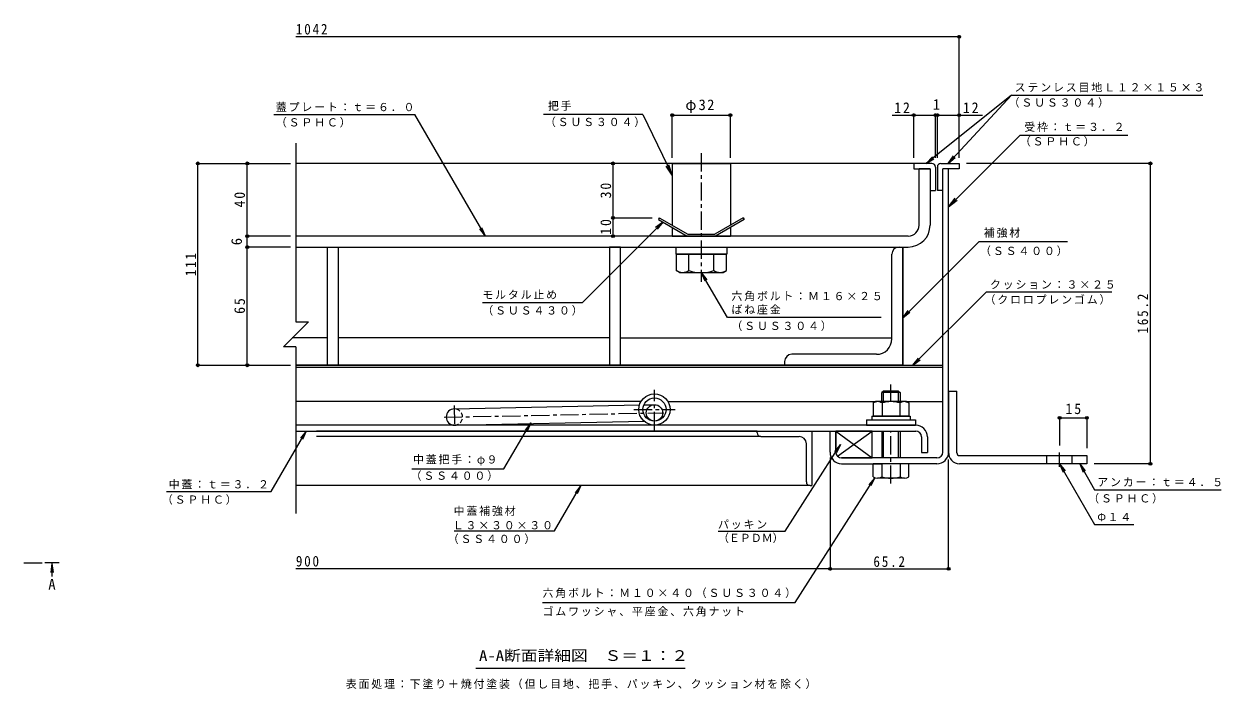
# Model space of a CAD drawing. Units: millimetres at full size. Extents: x -524 to 544, y -392 to 368.
# Drawn here: x -114 to 544, y 2 to 368 of the extents above; entities that cross this region are included whole.
import ezdxf
from ezdxf.enums import TextEntityAlignment as Align

# ---------------------------------------------------------------- set-up
doc = ezdxf.new("R2010")
doc.units = ezdxf.units.MM
doc.header["$LTSCALE"] = 2
doc.header["$PDMODE"] = 32
doc.header["$PDSIZE"] = 1.6
doc.linetypes.add('CHAIN1', pattern=[8, 5, -1, 1, -1])
doc.linetypes.add('DASHED1', pattern=[1.8, 1.2, -0.6])
for name, color, linetype, lineweight in [('0-5_寸法', 4, 'Continuous', 9), ('D-0', 7, 'Continuous', 9), ('D-1', 2, 'Continuous', 9), ('D-2', 3, 'Continuous', 9), ('D-3', 4, 'Continuous', 9), ('D-5', 7, 'Continuous', 9), ('D-6', 6, 'Continuous', 5), ('D-7', 5, 'Continuous', 5), ('D-8', 5, 'Continuous', 5), ('D-9', 134, 'Continuous', 5), ('D-A', 3, 'Continuous', 9), ('D-B', 6, 'Continuous', 5), ('D-C', 5, 'Continuous', 5), ('D-D', 4, 'Continuous', 9), ('D-E', 3, 'Continuous', 9), ('D-F', 7, 'Continuous', 9)]:
    doc.layers.add(name, color=color, linetype=linetype, lineweight=lineweight)
doc.styles.add('ＭＳ ゴシック', font='')
doc.styles.get('ＭＳ ゴシック').set_extended_font_data('MS Gothic')

msp = doc.modelspace()

# ---------------------------------------------------------------- linework, layer by layer
at = {"layer": '0-5_寸法', "linetype": 'CHAIN1'}
msp.add_line((-114.386, 71.526), (-102.988, 71.526), dxfattribs=at)
at = {"layer": '0-5_寸法'}
for q in [(-99.64, 66.169), (-98.335, 66.169), (-98.988, 64.005)]:
    msp.add_line((-98.988, 71.126), q, dxfattribs=at)
msp.add_solid([(-94.988, 71.126), (-94.988, 71.926), (-102.988, 71.126), (-102.988, 71.926)], dxfattribs=at)
at = {"layer": 'D-0'}
for q in [(28.234, 190.22), (35.115, 98.627)]:
    msp.add_line((35.115, 190.22), q, dxfattribs=at)
at = {"layer": 'D-0', "color": 3, "linetype": 'CHAIN1'}
for p, q in [((232.246, 144.436), (232.246, 166.632)), ((220.897, 155.785), (243.594, 155.785))]:
    msp.add_line(p, q, dxfattribs=at)
at = {"layer": 'D-0'}
msp.add_lwpolyline([(35.115, 302.287), (35.115, 203.983), (41.997, 203.983), (28.234, 190.22)], dxfattribs=at)
at = {"layer": 'D-0', "color": 3}
for radius in [8.65, 6.35]:
    msp.add_circle((232.246, 155.785), radius, dxfattribs=at)
at = {"layer": 'D-1'}
for p, q in [((390.746, 132.335), (390.746, 288.135)), ((393.946, 132.335), (393.946, 288.135)), ((352.431, 159.375), (353.746, 160.135)), ((352.431, 159.375), (352.431, 152.135)), ((370.746, 160.135), (353.746, 160.135)), ((357.338, 159.375), (357.338, 152.135)), ((367.153, 159.375), (367.153, 152.135)), ((331.946, 132.335), (331.946, 143.935)), ((387.546, 129.135), (335.146, 129.135)), ((335.146, 125.935), (357.246, 125.935)), ((387.546, 125.935), (367.246, 125.935))]:
    msp.add_line(p, q, dxfattribs=at)
for points in [[(370.746, 160.135), (372.061, 159.375), (372.061, 152.135), (352.431, 152.135)], [(328.746, 132.335), (328.746, 143.935), (331.946, 143.935)]]:
    msp.add_lwpolyline(points, dxfattribs=at)
for centre, radius, start, end in [((355.327, 154.358), 5.793, 94.38438, 120), ((354.731, 155.295), 4.842, 57.42749, 88.18784), ((362.246, 143.894), 16.241, 72.41188, 107.5881), ((369.76, 155.295), 4.842, 91.81215, 122.57249), ((369.164, 154.358), 5.793, 59.99998, 85.6156), ((335.146, 132.335), 6.4, 180, 270), ((335.146, 132.335), 3.2, 180, 270), ((387.546, 132.335), 3.2, 270, 0), ((387.546, 132.335), 6.4, 270, 0)]:
    msp.add_arc(centre, radius, start, end, dxfattribs=at)
at = {"layer": 'D-2'}
for p, q in [((383.746, 288.135), (377.746, 288.135)), ((377.746, 257.135), (377.746, 288.135)), ((383.746, 288.135), (383.746, 257.135)), ((371.746, 251.135), (35.115, 251.135)), ((35.115, 245.135), (371.746, 245.135))]:
    msp.add_line(p, q, dxfattribs=at)
for radius in [12, 6]:
    msp.add_arc((371.746, 257.135), radius, 270, 0, dxfattribs=at)
at = {"layer": 'D-3'}
for p, q in [((374.746, 291.135), (35.115, 291.135)), ((389.746, 291.135), (399.746, 291.135)), ((399.746, 291.135), (399.746, 288.135)), ((386.746, 289.135), (386.746, 276.135)), ((387.746, 289.135), (387.746, 276.135)), ((399.746, 288.135), (390.746, 288.135)), ((390.746, 276.135), (390.746, 288.135)), ((383.746, 276.135), (386.746, 276.135)), ((390.746, 276.135), (387.746, 276.135)), ((234.907, 261.135), (234.407, 260.269)), ((234.407, 260.269), (250.228, 251.135)), ((234.907, 261.135), (250.495, 252.135)), ((281.084, 261.135), (265.495, 252.135)), ((281.584, 260.269), (265.763, 251.135)), ((281.084, 261.135), (281.584, 260.269)), ((250.228, 251.135), (265.763, 251.135)), ((250.495, 252.135), (265.495, 252.135))]:
    msp.add_line(p, q, dxfattribs=at)
msp.add_lwpolyline([(384.746, 291.135), (374.746, 291.135), (374.746, 288.135), (383.746, 288.135), (383.746, 276.135)], dxfattribs=at)
for centre, start, end in [((384.746, 289.135), 0, 90), ((389.746, 289.135), 90, 180)]:
    msp.add_arc(centre, 2, start, end, dxfattribs=at)
at = {"layer": 'D-5'}
for p, q in [((428.455, 328.614), (381.527, 291.135)), ((428.455, 328.614), (393.752, 291.135)), ((428.455, 328.614), (533.624, 328.614)), ((23.025, 318.085), (100.461, 318.085)), ((139.32, 251.135), (100.461, 318.085)), ((225.913, 318.085), (171.262, 318.085)), ((225.913, 318.085), (241.996, 284.668)), ((433.225, 306.743), (393.946, 267.329)), ((433.225, 306.743), (492.493, 306.743)), ((241.996, 284.668), (238.71, 289.688)), ((241.996, 284.668), (240.122, 290.367)), ((381.529, 291.135), (384.995, 294.739)), ((381.529, 291.135), (385.809, 293.719)), ((393.752, 291.135), (396.641, 295.215)), ((393.752, 291.135), (397.599, 294.329)), ((393.946, 267.329), (397.59, 272.095)), ((393.946, 267.329), (398.699, 270.99)), ((236.853, 258.857), (232.886, 255.813)), ((139.32, 251.135), (136.267, 255.095)), ((139.32, 251.135), (137.396, 255.75)), ((459.245, 247.979), (410.534, 247.979)), ((257.995, 231.135), (259.909, 226.516)), ((414.754, 220.553), (483.661, 220.553)), ((137.611, 214.615), (192.611, 214.615)), ((368.746, 206.191), (372.713, 209.234)), ((374.336, 180.135), (378.303, 183.179)), ((164.248, 148.465), (161.195, 144.505)), ((164.248, 148.465), (162.324, 143.85)), ((21.446, 110.77), (40.696, 143.935)), ((40.696, 143.935), (37.643, 139.975)), ((40.696, 143.935), (38.772, 139.32)), ((304.098, 88.91), (334.443, 136.531)), ((334.443, 136.531), (331.229, 132.701)), ((334.443, 136.531), (332.329, 132)), ((454.946, 125.935), (456.859, 121.315)), ((454.946, 125.935), (457.99, 121.968)), ((454.946, 125.935), (474.228, 92.537)), ((466.005, 125.935), (474.228, 111.693)), ((466.005, 125.935), (467.919, 121.315)), ((466.005, 125.935), (469.049, 121.968)), ((177.305, 89.145), (191.694, 113.935)), ((191.694, 113.935), (188.641, 109.975)), ((191.694, 113.935), (189.77, 109.32)), ((309.654, 49.709), (353.336, 118.26)), ((353.336, 118.26), (350.122, 114.43)), ((353.336, 118.26), (351.223, 113.728)), ((-36.098, 110.77), (21.446, 110.77)), ((474.228, 111.693), (543.716, 111.693)), ((474.228, 92.537), (495.839, 92.537)), ((122.09, 89.145), (177.305, 89.145)), ((267.184, 88.91), (304.098, 88.91)), ((170.708, 49.709), (309.654, 49.709)), ((249.048, 13.266), (134.048, 13.266))]:
    msp.add_line(p, q, dxfattribs=at)
for points in [[(192.611, 214.615), (236.853, 258.857), (233.809, 254.89)], [(410.534, 247.979), (368.746, 206.191), (371.79, 210.157)], [(356.854, 206.326), (272.319, 206.326), (257.995, 231.135), (261.039, 227.169)], [(414.754, 220.553), (374.336, 180.135), (377.38, 184.102)], [(98.769, 123.082), (149.515, 123.082), (164.248, 148.465)]]:
    msp.add_lwpolyline(points, dxfattribs=at)
at = {"layer": 'D-6'}
for p, q in [((35.115, 180.135), (390.746, 180.135)), ((35.115, 179.135), (390.746, 179.135)), ((224.77, 160.135), (35.115, 160.135)), ((122.152, 156.133), (223.958, 158.262)), ((226.421, 158.314), (232.152, 158.434)), ((239.722, 160.135), (353.746, 160.135)), ((370.746, 160.135), (390.746, 160.135)), ((122.34, 147.136), (226.506, 149.313)), ((331.946, 143.935), (331.946, 132.335)), ((332.849, 130.106), (351.946, 143.935))]:
    msp.add_line(p, q, dxfattribs=at)
at = {"layer": 'D-6', "linetype": 'CHAIN1'}
for p, q in [((116.542, 151.516), (237.302, 154.041)), ((122.114, 157.935), (122.364, 145.96))]:
    msp.add_line(p, q, dxfattribs=at)
at = {"layer": 'D-6'}
msp.add_lwpolyline([(335.146, 129.135), (351.946, 129.135), (351.946, 143.935), (331.946, 143.935), (351.946, 129.135)], dxfattribs=at)
msp.add_circle((232.246, 153.934), 4.5, dxfattribs=at)
msp.add_arc((122.246, 151.634), 4.5, 90, 270, dxfattribs=at)
at = {"layer": 'D-6', "linetype": 'DASHED1'}
msp.add_arc((122.246, 151.634), 4.5, 270, 90, dxfattribs=at)
at = {"layer": 'D-7'}
for p, q in [((358.058, 165.935), (357.246, 165.123)), ((367.246, 165.123), (357.246, 165.123)), ((357.246, 160.135), (357.246, 165.123)), ((366.434, 165.935), (358.058, 165.935)), ((358.058, 160.135), (358.058, 165.935)), ((366.434, 165.935), (367.246, 165.123)), ((366.434, 160.135), (366.434, 165.935)), ((367.246, 165.123), (367.246, 160.435)), ((367.246, 165.123), (367.246, 160.135)), ((357.246, 143.935), (357.246, 129.135)), ((358.058, 129.135), (358.058, 143.935)), ((366.434, 129.135), (366.434, 143.935)), ((367.246, 143.935), (367.246, 129.135)), ((372.046, 125.935), (352.446, 125.935)), ((352.446, 118.829), (352.446, 125.935)), ((357.246, 125.935), (357.246, 118.829)), ((367.246, 125.935), (367.246, 118.829)), ((372.046, 118.829), (372.046, 125.935)), ((369.646, 117.934), (354.846, 117.934))]:
    msp.add_line(p, q, dxfattribs=at)
at = {"layer": 'D-7', "linetype": 'CHAIN1'}
for p, q in [((362.246, 160.135), (362.246, 169.467)), ((362.246, 115.057), (362.246, 143.935))]:
    msp.add_line(p, q, dxfattribs=at)
at = {"layer": 'D-7', "color": 6}
for p, q in [((351.746, 152.135), (351.746, 150.135)), ((351.746, 150.135), (372.746, 150.135))]:
    msp.add_line(p, q, dxfattribs=at)
at = {"layer": 'D-7', "color": 134}
for p, q in [((348.746, 150.135), (348.746, 147.135)), ((348.746, 150.135), (375.746, 150.135)), ((348.746, 147.135), (375.746, 147.135)), ((375.746, 150.135), (375.746, 147.135))]:
    msp.add_line(p, q, dxfattribs=at)
at = {"layer": 'D-7', "color": 6}
msp.add_lwpolyline([(351.746, 152.135), (372.746, 152.135), (372.746, 150.135)], dxfattribs=at)
at = {"layer": 'D-7'}
for centre, radius, start, end in [((354.846, 121.6), 3.666, 229.1022, 310.89809), ((362.246, 132.35), 14.416, 249.70546, 290.29454), ((369.646, 121.6), 3.666, 229.10191, 310.8978)]:
    msp.add_arc(centre, radius, start, end, dxfattribs=at)
at = {"layer": 'D-8'}
msp.add_line((35.115, 245.135), (368.746, 245.135), dxfattribs=at)
msp.add_lwpolyline([(368.746, 245.135), (368.746, 180.135), (35.115, 180.135)], dxfattribs=at)
at = {"layer": 'D-9'}
for p, q in [((366.746, 245.135), (368.746, 245.135)), ((368.746, 180.135), (368.746, 245.135)), ((362.746, 194.635), (362.746, 241.135)), ((354.246, 186.135), (307.746, 186.135)), ((303.746, 182.135), (303.746, 180.135)), ((303.746, 180.135), (368.746, 180.135))]:
    msp.add_line(p, q, dxfattribs=at)
for centre, radius, start, end in [((366.746, 241.135), 4, 90, 180), ((354.246, 194.635), 8.5, 270, 0), ((307.746, 182.135), 4, 90, 180)]:
    msp.add_arc(centre, radius, start, end, dxfattribs=at)
at = {"layer": 'D-A'}
for p, q in [((375.846, 147.135), (35.115, 147.135)), ((35.115, 143.935), (375.846, 143.935)), ((379.046, 140.735), (379.046, 132.135)), ((382.246, 140.735), (382.246, 132.135)), ((379.046, 132.135), (382.246, 132.135))]:
    msp.add_line(p, q, dxfattribs=at)
for radius in [6.4, 3.2]:
    msp.add_arc((375.846, 140.735), radius, 0, 90, dxfattribs=at)
at = {"layer": 'D-B'}
for p, q in [((232.246, 149.434), (232.34, 149.435)), ((288.746, 143.935), (46.42, 143.935)), ((290.746, 140.935), (46.42, 140.935)), ((288.746, 143.935), (318.746, 143.935)), ((288.746, 142.935), (288.746, 143.935)), ((290.746, 140.935), (311.746, 140.935)), ((318.746, 143.935), (318.746, 113.935)), ((315.746, 115.935), (315.746, 136.935)), ((317.746, 113.935), (35.115, 113.935)), ((317.746, 113.935), (318.746, 113.935))]:
    msp.add_line(p, q, dxfattribs=at)
for centre, radius, start, end in [((290.746, 142.935), 2, 180, 270), ((311.746, 136.935), 4, 0, 90), ((317.746, 115.935), 2, 180, 270)]:
    msp.add_arc(centre, radius, start, end, dxfattribs=at)
at = {"layer": 'D-C', "color": 2, "linetype": 'CHAIN1', "lineweight": 9}
msp.add_line((257.995, 296.671), (257.995, 226.009), dxfattribs=at)
at = {"layer": 'D-C', "color": 2, "lineweight": 9}
for p, q in [((241.995, 291.135), (241.995, 257.043)), ((241.995, 291.135), (273.995, 291.135)), ((273.995, 291.135), (273.995, 257.043)), ((241.995, 255.888), (241.995, 251.135)), ((241.995, 251.135), (273.995, 251.135)), ((273.995, 255.888), (273.995, 251.135))]:
    msp.add_line(p, q, dxfattribs=at)
at = {"layer": 'D-C', "color": 134}
for p, q in [((243.995, 245.135), (243.995, 241.135)), ((243.995, 245.135), (271.995, 245.135)), ((271.995, 245.135), (271.995, 241.135)), ((243.995, 241.135), (271.995, 241.135))]:
    msp.add_line(p, q, dxfattribs=at)
at = {"layer": 'D-C'}
for p, q in [((244.139, 241.135), (244.139, 232.207)), ((271.852, 241.135), (244.139, 241.135)), ((251.067, 232.207), (251.067, 241.135)), ((264.924, 232.207), (264.924, 241.135)), ((271.852, 232.207), (271.852, 241.135)), ((245.995, 231.135), (244.139, 232.207))]:
    msp.add_line(p, q, dxfattribs=at)
msp.add_lwpolyline([(245.995, 231.135), (269.995, 231.135), (271.852, 232.207)], dxfattribs=at)
for centre, radius, start, end in [((248.228, 239.29), 8.179, 240, 265.61574), ((247.387, 237.969), 6.837, 271.81354, 302.57069), ((257.995, 254.064), 22.928, 252.41203, 287.58795), ((268.604, 237.969), 6.837, 237.42929, 268.18645), ((267.763, 239.29), 8.179, 274.38425, 299.99998)]:
    msp.add_arc(centre, radius, start, end, dxfattribs=at)
at = {"layer": 'D-D'}
for p, q in [((52.412, 195.135), (33.149, 195.135)), ((207.579, 195.135), (58.412, 195.135)), ((213.579, 195.135), (362.746, 195.135))]:
    msp.add_line(p, q, dxfattribs=at)
at = {"layer": 'D-E', "color": 2}
for p, q in [((52.412, 180.135), (52.412, 245.135)), ((52.412, 245.135), (58.412, 245.135)), ((58.412, 245.135), (58.412, 180.135)), ((207.579, 245.135), (207.579, 180.135)), ((213.579, 245.135), (207.579, 245.135)), ((213.579, 180.135), (213.579, 245.135)), ((58.412, 180.135), (52.412, 180.135)), ((207.579, 180.135), (213.579, 180.135))]:
    msp.add_line(p, q, dxfattribs=at)
at = {"layer": 'D-E'}
for p, q in [((393.946, 165.936), (393.946, 132.335)), ((393.946, 165.936), (398.446, 165.936)), ((398.446, 131.935), (398.446, 165.936)), ((399.946, 130.435), (469.946, 130.435)), ((469.946, 125.935), (399.946, 125.935)), ((447.946, 125.934), (447.946, 130.434)), ((461.946, 125.935), (461.946, 130.435)), ((469.946, 130.435), (469.946, 125.935))]:
    msp.add_line(p, q, dxfattribs=at)
at = {"layer": 'D-E', "linetype": 'CHAIN1'}
msp.add_line((454.946, 124.188), (454.946, 132.077), dxfattribs=at)
at = {"layer": 'D-E'}
for radius, start in [(6, 176.17647), (1.5, 180.00027)]:
    msp.add_arc((399.946, 131.935), radius, start, 270, dxfattribs=at)
at = {"layer": 'D-F'}
for p, q in [((399.746, 360.732), (35.115, 360.732)), ((399.746, 294.135), (399.746, 361.732)), ((241.995, 294.135), (241.995, 318.659)), ((241.995, 317.659), (273.996, 317.659)), ((273.996, 294.135), (273.996, 318.659)), ((362.833, 317.659), (386.746, 317.659)), ((374.746, 294.135), (374.746, 318.659)), ((386.746, 294.135), (386.746, 318.659)), ((386.746, 317.659), (387.746, 317.659)), ((387.746, 294.135), (387.746, 318.659)), ((387.746, 317.659), (412.616, 317.659)), ((-19.372, 291.135), (32.115, 291.135)), ((-18.772, 180.135), (-18.772, 291.135)), ((8.385, 251.135), (8.385, 291.135)), ((209.465, 261.135), (209.465, 291.135)), ((505.471, 291.135), (403.746, 291.135)), ((504.871, 125.935), (504.871, 291.135)), ((208.865, 261.135), (230.907, 261.135)), ((209.465, 251.135), (209.465, 261.135)), ((32.115, 251.135), (7.385, 251.135)), ((8.385, 245.135), (8.385, 251.135)), ((32.115, 245.135), (7.385, 245.135)), ((8.385, 180.135), (8.385, 245.135)), ((-19.372, 180.135), (32.115, 180.135)), ((454.946, 151.785), (454.946, 136.077)), ((469.946, 151.785), (469.946, 134.435)), ((454.946, 151.185), (469.946, 151.185)), ((328.745, 129.334), (328.745, 67.155)), ((393.946, 67.555), (393.946, 128.334)), ((505.471, 125.935), (473.946, 125.935)), ((328.745, 68.155), (35.115, 68.155)), ((328.745, 68.155), (393.946, 68.155))]:
    msp.add_line(p, q, dxfattribs=at)
for p in [(399.746, 360.732), (241.995, 317.659), (273.996, 317.659), (374.746, 317.659), (386.746, 317.659), (387.746, 317.659), (399.746, 317.659), (-18.772, 291.135), (8.385, 291.135), (209.465, 291.135), (504.871, 291.135), (209.465, 261.135), (8.385, 251.135), (209.465, 251.135), (8.385, 245.135), (-18.772, 180.135), (8.385, 180.135), (454.946, 151.185), (469.946, 151.185), (504.871, 125.935), (328.745, 68.155), (393.946, 68.155)]:
    msp.add_point(p, dxfattribs=at)

# ---------------------------------------------------------------- texts
at = {"layer": '0-5_寸法', "color": 2, "style": 'ＭＳ ゴシック'}
msp.add_text('A', height=5.865, dxfattribs=at).set_placement((-100.988, 54.986), align=Align.BOTTOM_LEFT)
at = {"layer": 'D-5', "style": 'ＭＳ ゴシック'}
msp.add_text('（ＥＰＤＭ）', height=4.399, dxfattribs=at).set_placement((267.184, 81.598), align=Align.BOTTOM_LEFT)
at = {"layer": 'D-5', "color": 2, "style": 'ＭＳ ゴシック', "width": 1.15}
msp.add_text('A-A断面詳細図\u3000Ｓ＝１：２', height=5.865, dxfattribs=at).set_placement((135.798, 15.766), align=Align.BOTTOM_LEFT)
at = {"layer": 'D-5', "char_height": 4.399, "attachment_point": 7, "style": 'ＭＳ ゴシック'}
for s, insert in [('\\T1.17;ステンレス目地Ｌ１２×１５×３', (430.294, 330.248)), ('\\T1.17;蓋プレート：ｔ＝６．０', (24.091, 319.595)), ('\\T1.17;把手', (173.681, 320.053)), ('\\T1.17;（ＳＵＳ３０４）', (426.926, 321.76)), ('\\T1.17;（ＳＰＨＣ）', (24.091, 310.862)), ('\\T1.17;（ＳＵＳ３０４）', (171.999, 311.072)), ('\\T1.17;受枠：ｔ＝３．２', (435.525, 308.455)), ('\\T1.17;（ＳＰＨＣ）', (433.093, 300.426)), ('\\T1.17;補強材', (413.285, 250.274)), ('\\T1.17;（ＳＳ４００）', (411.245, 240.17)), ('\\T1.17;クッション：３×２５', (416.664, 221.819)), ('\\T1.17;モルタル止め', (137.611, 216.416)), ('\\T1.17;六角ボルト：Ｍ１６×２５', (274.553, 215.396)), ('\\T1.17;（クロロプレンゴム）', (413.701, 213.398)), ('\\T1.17;（ＳＵＳ４３０）', (137.611, 207.434)), ('\\T1.17;ばね座金', (274.553, 208.052)), ('\\T1.17;（ＳＵＳ３０４）', (274.553, 198.94)), ('\\T1.17;中蓋把手：φ９', (99.513, 124.859)), ('\\T1.17;（ＳＳ４００）', (98.184, 116.551)), ('\\T1.17;中蓋：ｔ＝３．２', (-34.811, 111.909)), ('\\T1.17;アンカー：ｔ＝４．５', (475.689, 113.397)), ('\\T1.17;（ＳＰＨＣ）', (-38.547, 103.396)), ('\\T1.17;（ＳＰＨＣ）', (470.693, 104.076)), ('\\T1.17;中蓋補強材', (121.833, 97.245)), ('\\T1.17;Φ１４', (475.689, 94.241)), ('\\T1.17;Ｌ３×３０×３０', (121.364, 89.807)), ('\\T1.17;パッキン', (267.184, 89.875)), ('\\T1.17;（ＳＳ４００）', (118.596, 81.779)), ('\\T1.17;六角ボルト：Ｍ１０×４０（ＳＵＳ３０４）', (170.708, 52.113)), ('\\T1.17;ゴムワッシャ、平座金、六角ナット', (170.708, 41.948)), ('\\T1.17;表面処理：下塗り＋焼付塗装（但し目地、把手、パッキン、クッション材を除く）', (62.548, 2.04))]:
    msp.add_mtext(s, dxfattribs=dict(at, insert=insert))
at = {"layer": 'D-F', "color": 2, "style": 'ＭＳ ゴシック'}
msp.add_text('1', height=5.865, dxfattribs=at).set_placement((385.246, 318.859), align=Align.BOTTOM_LEFT)
msp.add_text('6', height=5.865, rotation=90, dxfattribs=at).set_placement((7.185, 246.135), align=Align.BOTTOM_LEFT)
at = {"layer": 'D-F', "color": 2, "char_height": 5.865, "attachment_point": 7, "style": 'ＭＳ ゴシック'}
for s, insert in [('\\T1.28;\\W0.9;1042', (35.115, 361.932)), ('\\T1.19;φ32', (249.245, 318.859)), ('\\T1.27;\\W0.95;12', (364.053, 318.859)), ('\\T1.27;\\W0.95;12', (401.801, 318.859)), ('\\T1.27;\\W0.95;15', (458.196, 153.185)), ('\\T1.27;\\W0.9;900', (35.115, 69.355)), ('\\T1.28;\\W0.9;65.2', (352.595, 69.155))]:
    msp.add_mtext(s, dxfattribs=dict(at, insert=insert))
at = {"layer": 'D-F', "color": 2, "char_height": 5.865, "attachment_point": 7, "rotation": 90, "style": 'ＭＳ ゴシック'}
for s, insert in [('\\T1.27;\\W0.95;30', (208.465, 271.885)), ('\\T1.27;\\W0.95;40', (7.185, 266.885)), ('\\T1.27;\\W0.95;10', (208.465, 251.885)), ('\\T1.27;\\W0.9;111', (-19.772, 229.135)), ('\\T1.28;\\W0.9;165.2', (503.671, 197.535)), ('\\T1.27;\\W0.95;65', (7.185, 208.385))]:
    msp.add_mtext(s, dxfattribs=dict(at, insert=insert))

doc.saveas('drawing.dxf')
